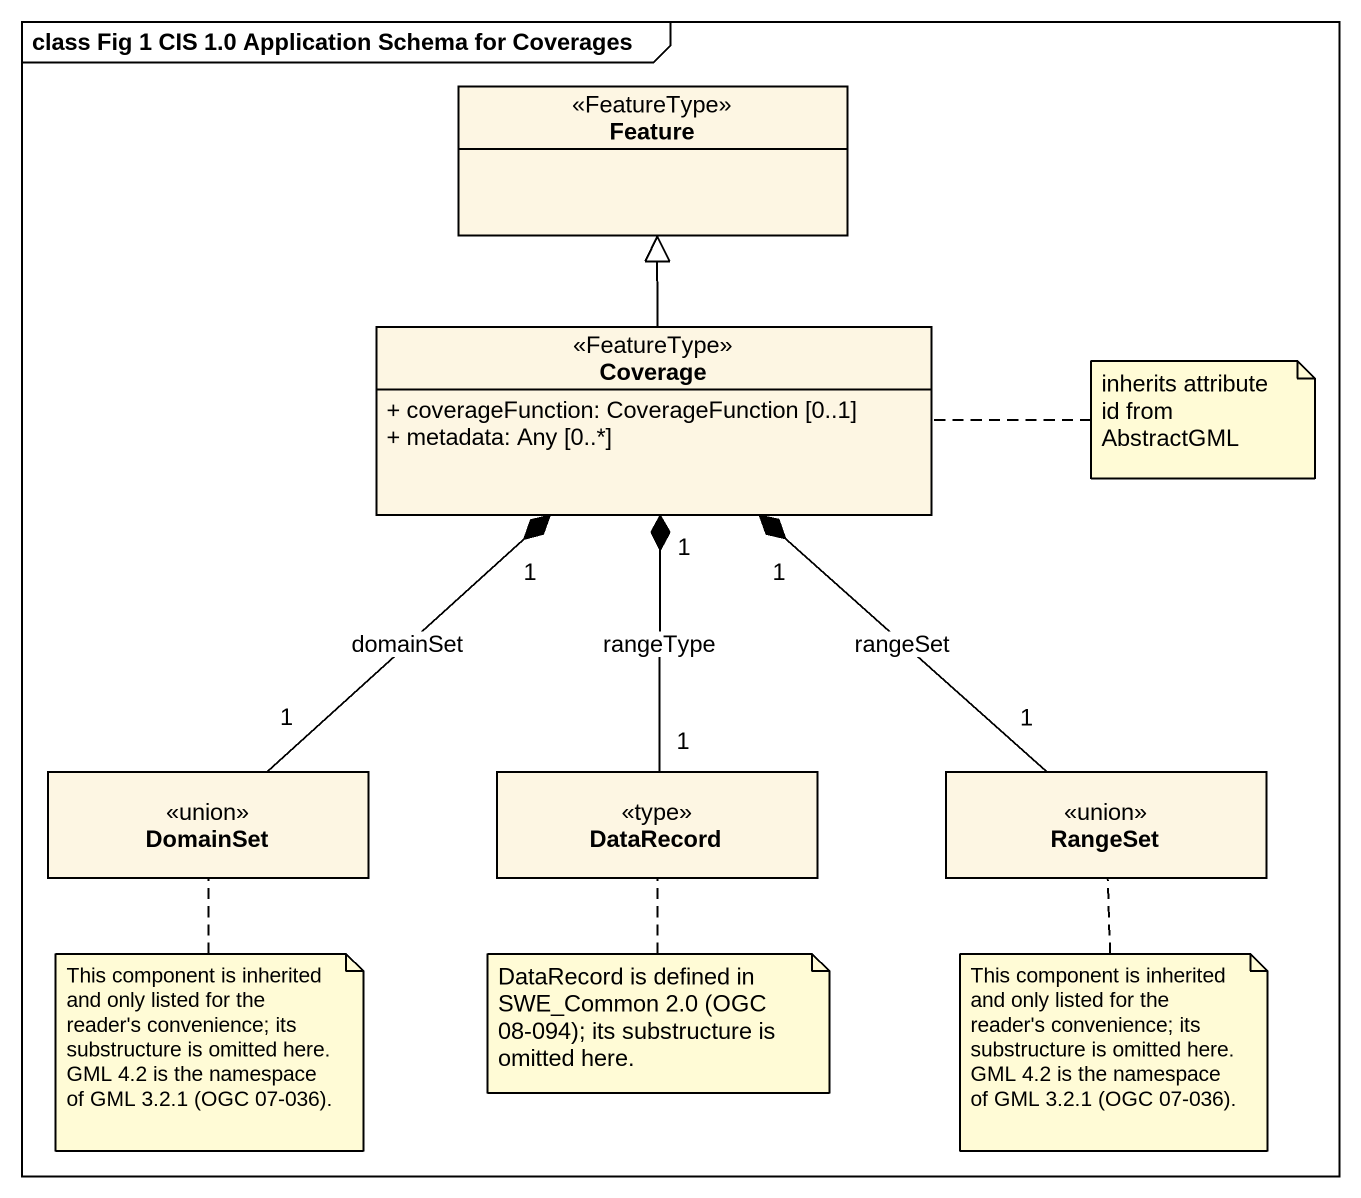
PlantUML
@startuml
mainframe class Fig 1 CIS 1.0 Application Schema for Coverages
hide circle
hide empty members
skinparam classAttributeIconSize 0
class Feature <<FeatureType>>
class Coverage <<FeatureType>> {
  + coverageFunction: CoverageFunction [0..1]
  + metadata: Any [0..*]
}
class DomainSet <<union>>
class DataRecord <<type>>
class RangeSet <<union>>
Coverage -up-|> Feature
DomainSet "1" -up-* "1" Coverage : domainSet
DataRecord "1" -up-* "1" Coverage : rangeType
RangeSet "1" -up-* "1" Coverage : rangeSet
note right of Coverage : inherits attribute id from AbstractGML
note bottom of DomainSet : This component is inherited and only listed for the reader's convenience; its substructure is omitted here. GML 4.2 is the namespace of GML 3.2.1 (OGC 07-036).
note bottom of DataRecord : DataRecord is defined in SWE_Common 2.0 (OGC 08-094); its substructure is omitted here.
note bottom of RangeSet : This component is inherited and only listed for the reader's convenience; its substructure is omitted here. GML 4.2 is the namespace of GML 3.2.1 (OGC 07-036).
@enduml
